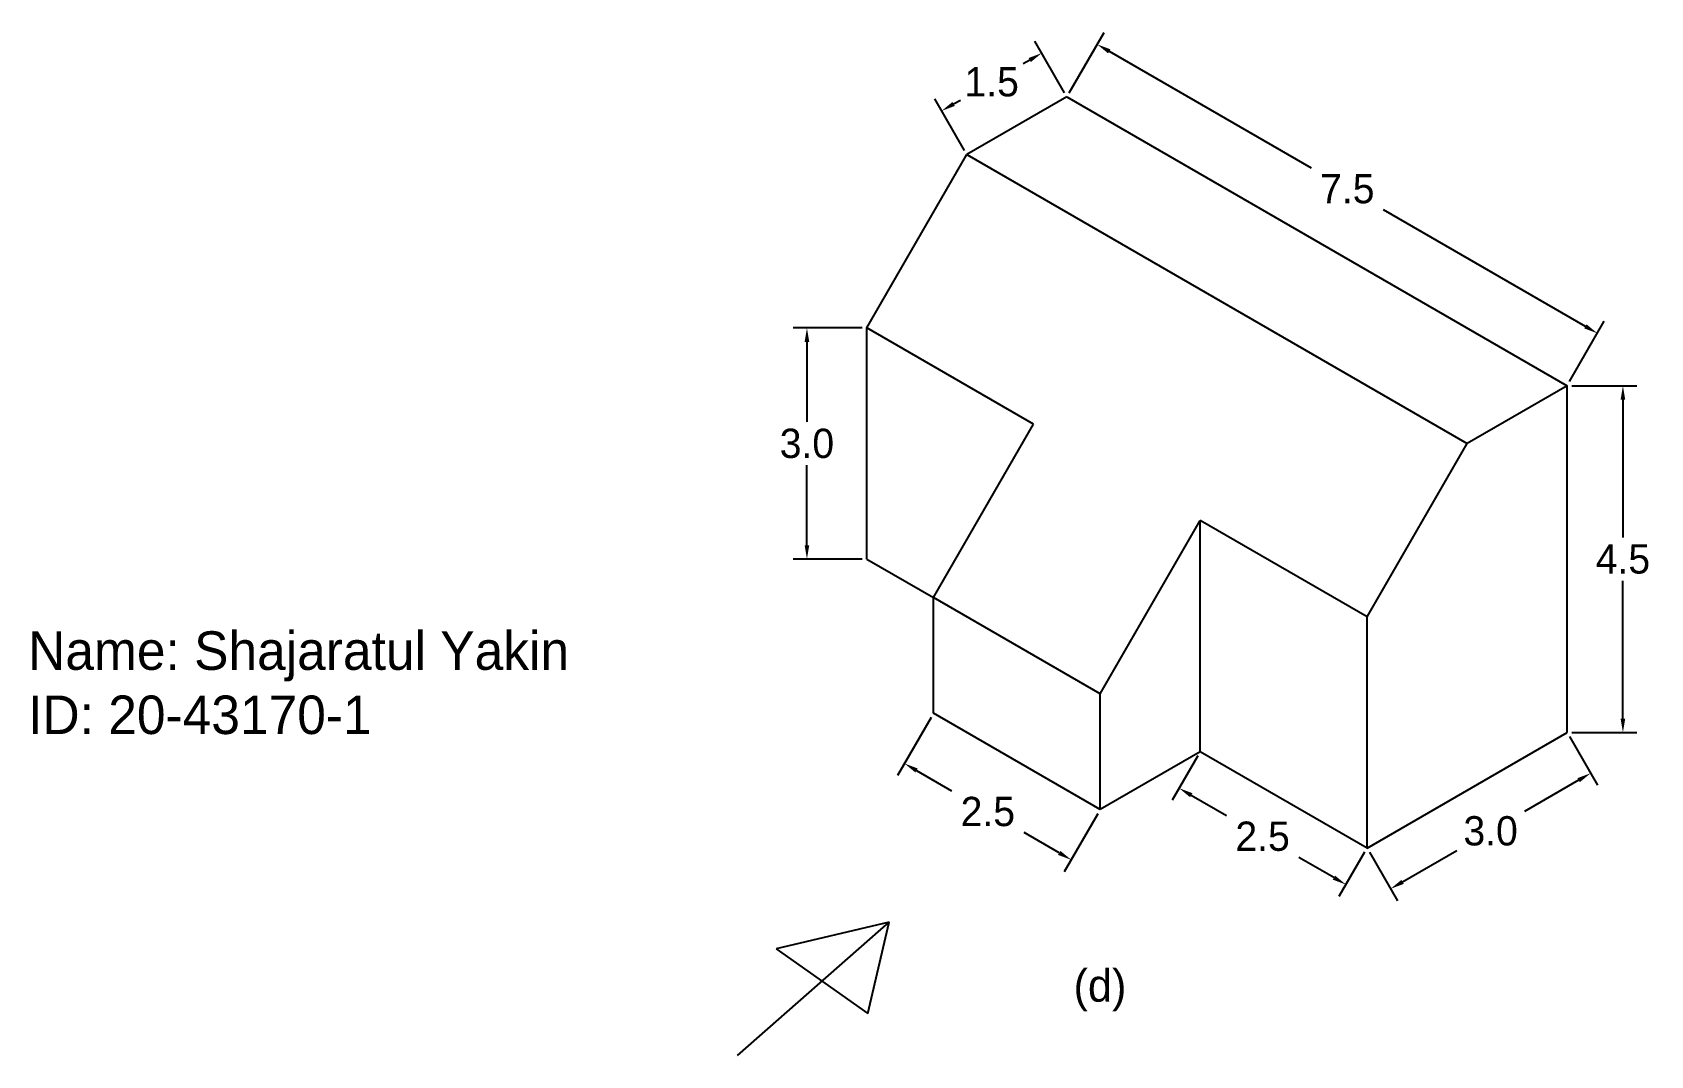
# Model space of a CAD drawing. Header units: inches. Extents: x 70 to 91, y 21.9 to 35.1.
import ezdxf

# ---------------------------------------------------------------- set-up
doc = ezdxf.new("R2010")
doc.units = ezdxf.units.IN
doc.header["$MEASUREMENT"] = 0
doc.dimstyles.get("Standard").update_dxf_attribs({"dimtxt": 0.38, "dimasz": 0.18, "dimexe": 0.18, "dimexo": 0.0625, "dimgap": 0.09, "dimtad": 0, "dimtih": 1, "dimtoh": 1, "dimdec": 1, "dimzin": 0, "dimdsep": 46, "dimtxsty": 'Standard', "dimcen": 0.09, "dimadec": 0, "dimazin": 0, "dimtfac": 1, "dimtdec": 1, "dimtofl": 0, "dimtmove": 0, "dimatfit": 3, "dimfxl": 1, "dimtolj": 1, "dimtzin": 0, "dimarcsym": 0})

# ---------------------------------------------------------------- blocks, each defined once
blk = doc.blocks.new('*D10')
at = {"color": 0, "lineweight": -2}
for p, q in [((83.448, 34.355), (83.9, 35.138)), ((83.966, 34.892), (86.588, 33.378)), ((90.15, 31.322), (87.528, 32.835)), ((89.944, 30.605), (90.395, 31.388))]:
    blk.add_line(p, q, dxfattribs=at)
at = {"color": 0}
for points in [[(83.981, 34.918), (83.951, 34.866), (83.81, 34.982)], [(90.165, 31.348), (90.135, 31.296), (90.305, 31.232)]]:
    blk.add_solid(points, dxfattribs=at)
at = {"layer": 'Defpoints', "color": 0}
for p in [(83.417, 34.301), (90.305, 31.232), (89.912, 30.551)]:
    blk.add_point(p, dxfattribs=at)
at = {"color": 0, "insert": (87.058, 33.107), "char_height": 0.38, "attachment_point": 5}
blk.add_mtext('\\A1;7.5', dxfattribs=at)
blk = doc.blocks.new('*D11')
at = {"color": 0, "lineweight": -2}
for p, q in [((83.386, 34.355), (83, 35.024)), ((82.934, 34.779), (82.847, 34.728)), ((82.087, 33.605), (81.7, 34.274)), ((81.946, 34.209), (82.033, 34.259))]:
    blk.add_line(p, q, dxfattribs=at)
at = {"color": 0}
for points in [[(82.919, 34.805), (82.949, 34.753), (83.09, 34.869)], [(81.931, 34.235), (81.961, 34.183), (81.79, 34.119)]]:
    blk.add_solid(points, dxfattribs=at)
at = {"layer": 'Defpoints', "color": 0}
for p in [(83.09, 34.869), (83.417, 34.301), (82.118, 33.551)]:
    blk.add_point(p, dxfattribs=at)
at = {"color": 0, "insert": (82.44, 34.494), "char_height": 0.38, "attachment_point": 5}
blk.add_mtext('\\A1;1.5', dxfattribs=at)
blk = doc.blocks.new('*D12')
at = {"color": 0, "lineweight": -2}
for p, q in [((89.975, 30.551), (90.817, 30.551)), ((90.637, 30.371), (90.637, 28.581)), ((90.637, 26.231), (90.637, 28.021)), ((89.975, 26.051), (90.817, 26.051))]:
    blk.add_line(p, q, dxfattribs=at)
at = {"color": 0}
for points in [[(90.607, 30.371), (90.667, 30.371), (90.637, 30.551)], [(90.607, 26.231), (90.667, 26.231), (90.637, 26.051)]]:
    blk.add_solid(points, dxfattribs=at)
at = {"layer": 'Defpoints', "color": 0}
for p in [(89.912, 30.551), (89.912, 26.051), (90.637, 26.051)]:
    blk.add_point(p, dxfattribs=at)
at = {"color": 0, "insert": (90.637, 28.301), "char_height": 0.38, "attachment_point": 5}
blk.add_mtext('\\A1;4.5', dxfattribs=at)
blk = doc.blocks.new('*D13')
at = {"color": 0, "lineweight": -2}
for p, q in [((89.944, 25.997), (90.308, 25.366)), ((90.062, 25.432), (89.357, 25.025)), ((87.346, 24.497), (87.71, 23.866)), ((87.776, 24.112), (88.481, 24.519))]:
    blk.add_line(p, q, dxfattribs=at)
at = {"color": 0}
for points in [[(90.047, 25.458), (90.077, 25.406), (90.218, 25.522)], [(87.761, 24.138), (87.791, 24.086), (87.62, 24.022)]]:
    blk.add_solid(points, dxfattribs=at)
at = {"layer": 'Defpoints', "color": 0}
for p in [(89.912, 26.051), (90.218, 25.522), (87.314, 24.551)]:
    blk.add_point(p, dxfattribs=at)
at = {"color": 0, "insert": (88.919, 24.772), "char_height": 0.38, "attachment_point": 5}
blk.add_mtext('\\A1;3.0', dxfattribs=at)
blk = doc.blocks.new('*D14')
at = {"color": 0, "lineweight": -2}
for p, q in [((85.118, 25.747), (84.785, 25.171)), ((85.031, 25.237), (85.488, 24.973)), ((86.884, 24.167), (86.428, 24.43)), ((87.283, 24.497), (86.95, 23.921))]:
    blk.add_line(p, q, dxfattribs=at)
at = {"color": 0}
for points in [[(85.046, 25.263), (85.016, 25.211), (84.875, 25.327)], [(86.899, 24.193), (86.869, 24.141), (87.04, 24.077)]]:
    blk.add_solid(points, dxfattribs=at)
at = {"layer": 'Defpoints', "color": 0}
for p in [(85.149, 25.801), (87.314, 24.551), (87.04, 24.077)]:
    blk.add_point(p, dxfattribs=at)
at = {"color": 0, "insert": (85.958, 24.702), "char_height": 0.38, "attachment_point": 5}
blk.add_mtext('\\A1;2.5', dxfattribs=at)
blk = doc.blocks.new('*D15')
at = {"color": 0, "lineweight": -2}
for p, q in [((81.654, 26.247), (81.218, 25.492)), ((81.464, 25.558), (81.92, 25.294)), ((83.819, 24.997), (83.383, 24.242)), ((83.317, 24.488), (82.86, 24.751))]:
    blk.add_line(p, q, dxfattribs=at)
at = {"color": 0}
for points in [[(81.479, 25.584), (81.449, 25.532), (81.308, 25.648)], [(83.332, 24.514), (83.302, 24.462), (83.473, 24.398)]]:
    blk.add_solid(points, dxfattribs=at)
at = {"layer": 'Defpoints', "color": 0}
for p in [(81.685, 26.301), (83.85, 25.051), (83.473, 24.398)]:
    blk.add_point(p, dxfattribs=at)
at = {"color": 0, "insert": (82.39, 25.023), "char_height": 0.38, "attachment_point": 5}
blk.add_mtext('\\A1;2.5', dxfattribs=at)
blk = doc.blocks.new('*D16')
at = {"color": 0, "lineweight": -2}
for p, q in [((80.757, 31.301), (79.861, 31.301)), ((80.041, 31.121), (80.041, 30.081)), ((80.041, 28.481), (80.041, 29.521)), ((80.757, 28.301), (79.861, 28.301))]:
    blk.add_line(p, q, dxfattribs=at)
at = {"color": 0}
for points in [[(80.011, 31.121), (80.071, 31.121), (80.041, 31.301)], [(80.011, 28.481), (80.071, 28.481), (80.041, 28.301)]]:
    blk.add_solid(points, dxfattribs=at)
at = {"layer": 'Defpoints', "color": 0}
for p in [(80.819, 31.301), (80.041, 28.301), (80.819, 28.301)]:
    blk.add_point(p, dxfattribs=at)
at = {"color": 0, "insert": (80.041, 29.801), "char_height": 0.38, "attachment_point": 5}
blk.add_mtext('\\A1;3.0', dxfattribs=at)

msp = doc.modelspace()

# ---------------------------------------------------------------- linework, layer by layer
for p, q in [((83.417, 34.301), (82.118, 33.551)), ((83.417, 34.301), (89.912, 30.551)), ((80.819, 31.301), (82.118, 33.551)), ((82.118, 33.551), (88.613, 29.801)), ((82.984, 30.051), (80.819, 31.301)), ((80.819, 28.301), (80.819, 31.301)), ((89.912, 30.551), (88.613, 29.801)), ((89.912, 26.051), (89.912, 30.551)), ((81.685, 27.801), (82.984, 30.051)), ((87.314, 27.551), (88.613, 29.801)), ((83.85, 26.551), (85.149, 28.801)), ((85.149, 25.801), (85.149, 28.801)), ((87.314, 27.551), (85.149, 28.801)), ((80.819, 28.301), (81.685, 27.801)), ((81.685, 26.301), (81.685, 27.801)), ((83.85, 26.551), (81.685, 27.801)), ((87.314, 24.551), (87.314, 27.551)), ((83.85, 25.051), (83.85, 26.551)), ((83.85, 25.051), (81.685, 26.301)), ((87.314, 24.551), (89.912, 26.051)), ((85.149, 25.801), (83.85, 25.051)), ((87.314, 24.551), (85.149, 25.801)), ((79.141, 21.857), (81.108, 23.589)), ((81.108, 23.589), (79.641, 23.243)), ((80.83, 22.402), (81.108, 23.589)), ((79.641, 23.243), (80.83, 22.402))]:
    msp.add_line(p, q)

# ---------------------------------------------------------------- texts
at = {"attachment_point": 1}
for s, insert, char_height, width in [('Name: Shajaratul Yakin\\PID: 20-43170-1', (69.928, 27.364), 0.5, 12.28779), ('(d)', (83.503, 22.977), 0.42, 2.38151)]:
    msp.add_mtext(s, dxfattribs=dict(at, insert=insert, char_height=char_height, width=width))

# ---------------------------------------------------------------- dimensions: what is measured, and where the dimension line sits
for p1, p2, distance, picture, middle in [((83.417, 34.301), (89.912, 30.551), 0.786, '*D10', (87.058, 33.107)), ((82.118, 33.551), (83.417, 34.301), 0.655, '*D11', (82.44, 34.494)), ((80.819, 31.301), (80.819, 28.301), -0.779, '*D16', (80.041, 29.801)), ((89.912, 30.551), (89.912, 26.051), 0.725, '*D12', (90.637, 28.301)), ((81.685, 26.301), (83.85, 25.051), -0.755, '*D15', (82.39, 25.023)), ((87.314, 24.551), (89.912, 26.051), -0.611, '*D13', (88.919, 24.772)), ((85.149, 25.801), (87.314, 24.551), -0.548, '*D14', (85.958, 24.702))]:
    dim = msp.add_aligned_dim(p1=p1, p2=p2, distance=distance, dimstyle='Standard')
    dim.commit()
    dim.dimension.update_dxf_attribs({"geometry": picture, "text_midpoint": middle})

doc.saveas('drawing.dxf')
